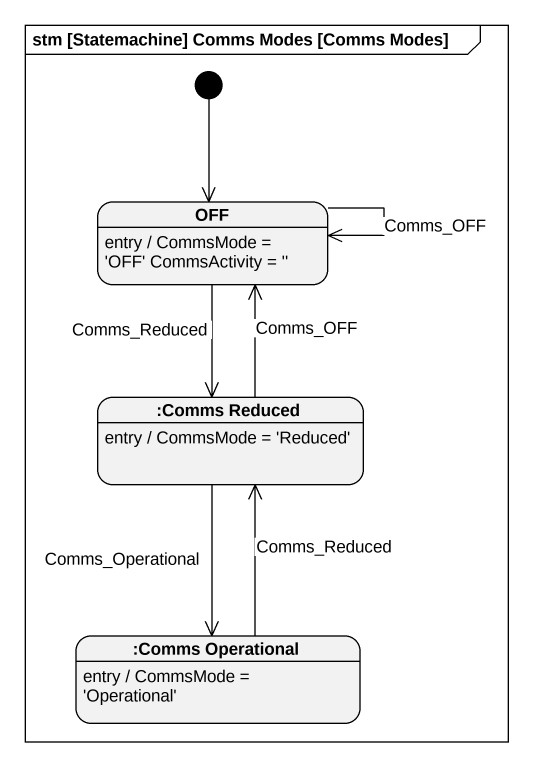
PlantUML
@startuml
mainframe stm [Statemachine] Comms Modes [Comms Modes]
hide empty description
state OFF
OFF : entry / CommsMode = 'OFF' CommsActivity = ''
state ":Comms Reduced" as Comms_Reduced
Comms_Reduced : entry / CommsMode = 'Reduced'
state ":Comms Operational" as Comms_Operational
Comms_Operational : entry / CommsMode = 'Operational'
[*] --> OFF
OFF --> OFF : Comms_OFF
OFF --> Comms_Reduced : Comms_Reduced
Comms_Reduced -up-> OFF : Comms_OFF
Comms_Reduced --> Comms_Operational : Comms_Operational
Comms_Operational -up-> Comms_Reduced : Comms_Reduced
@enduml
